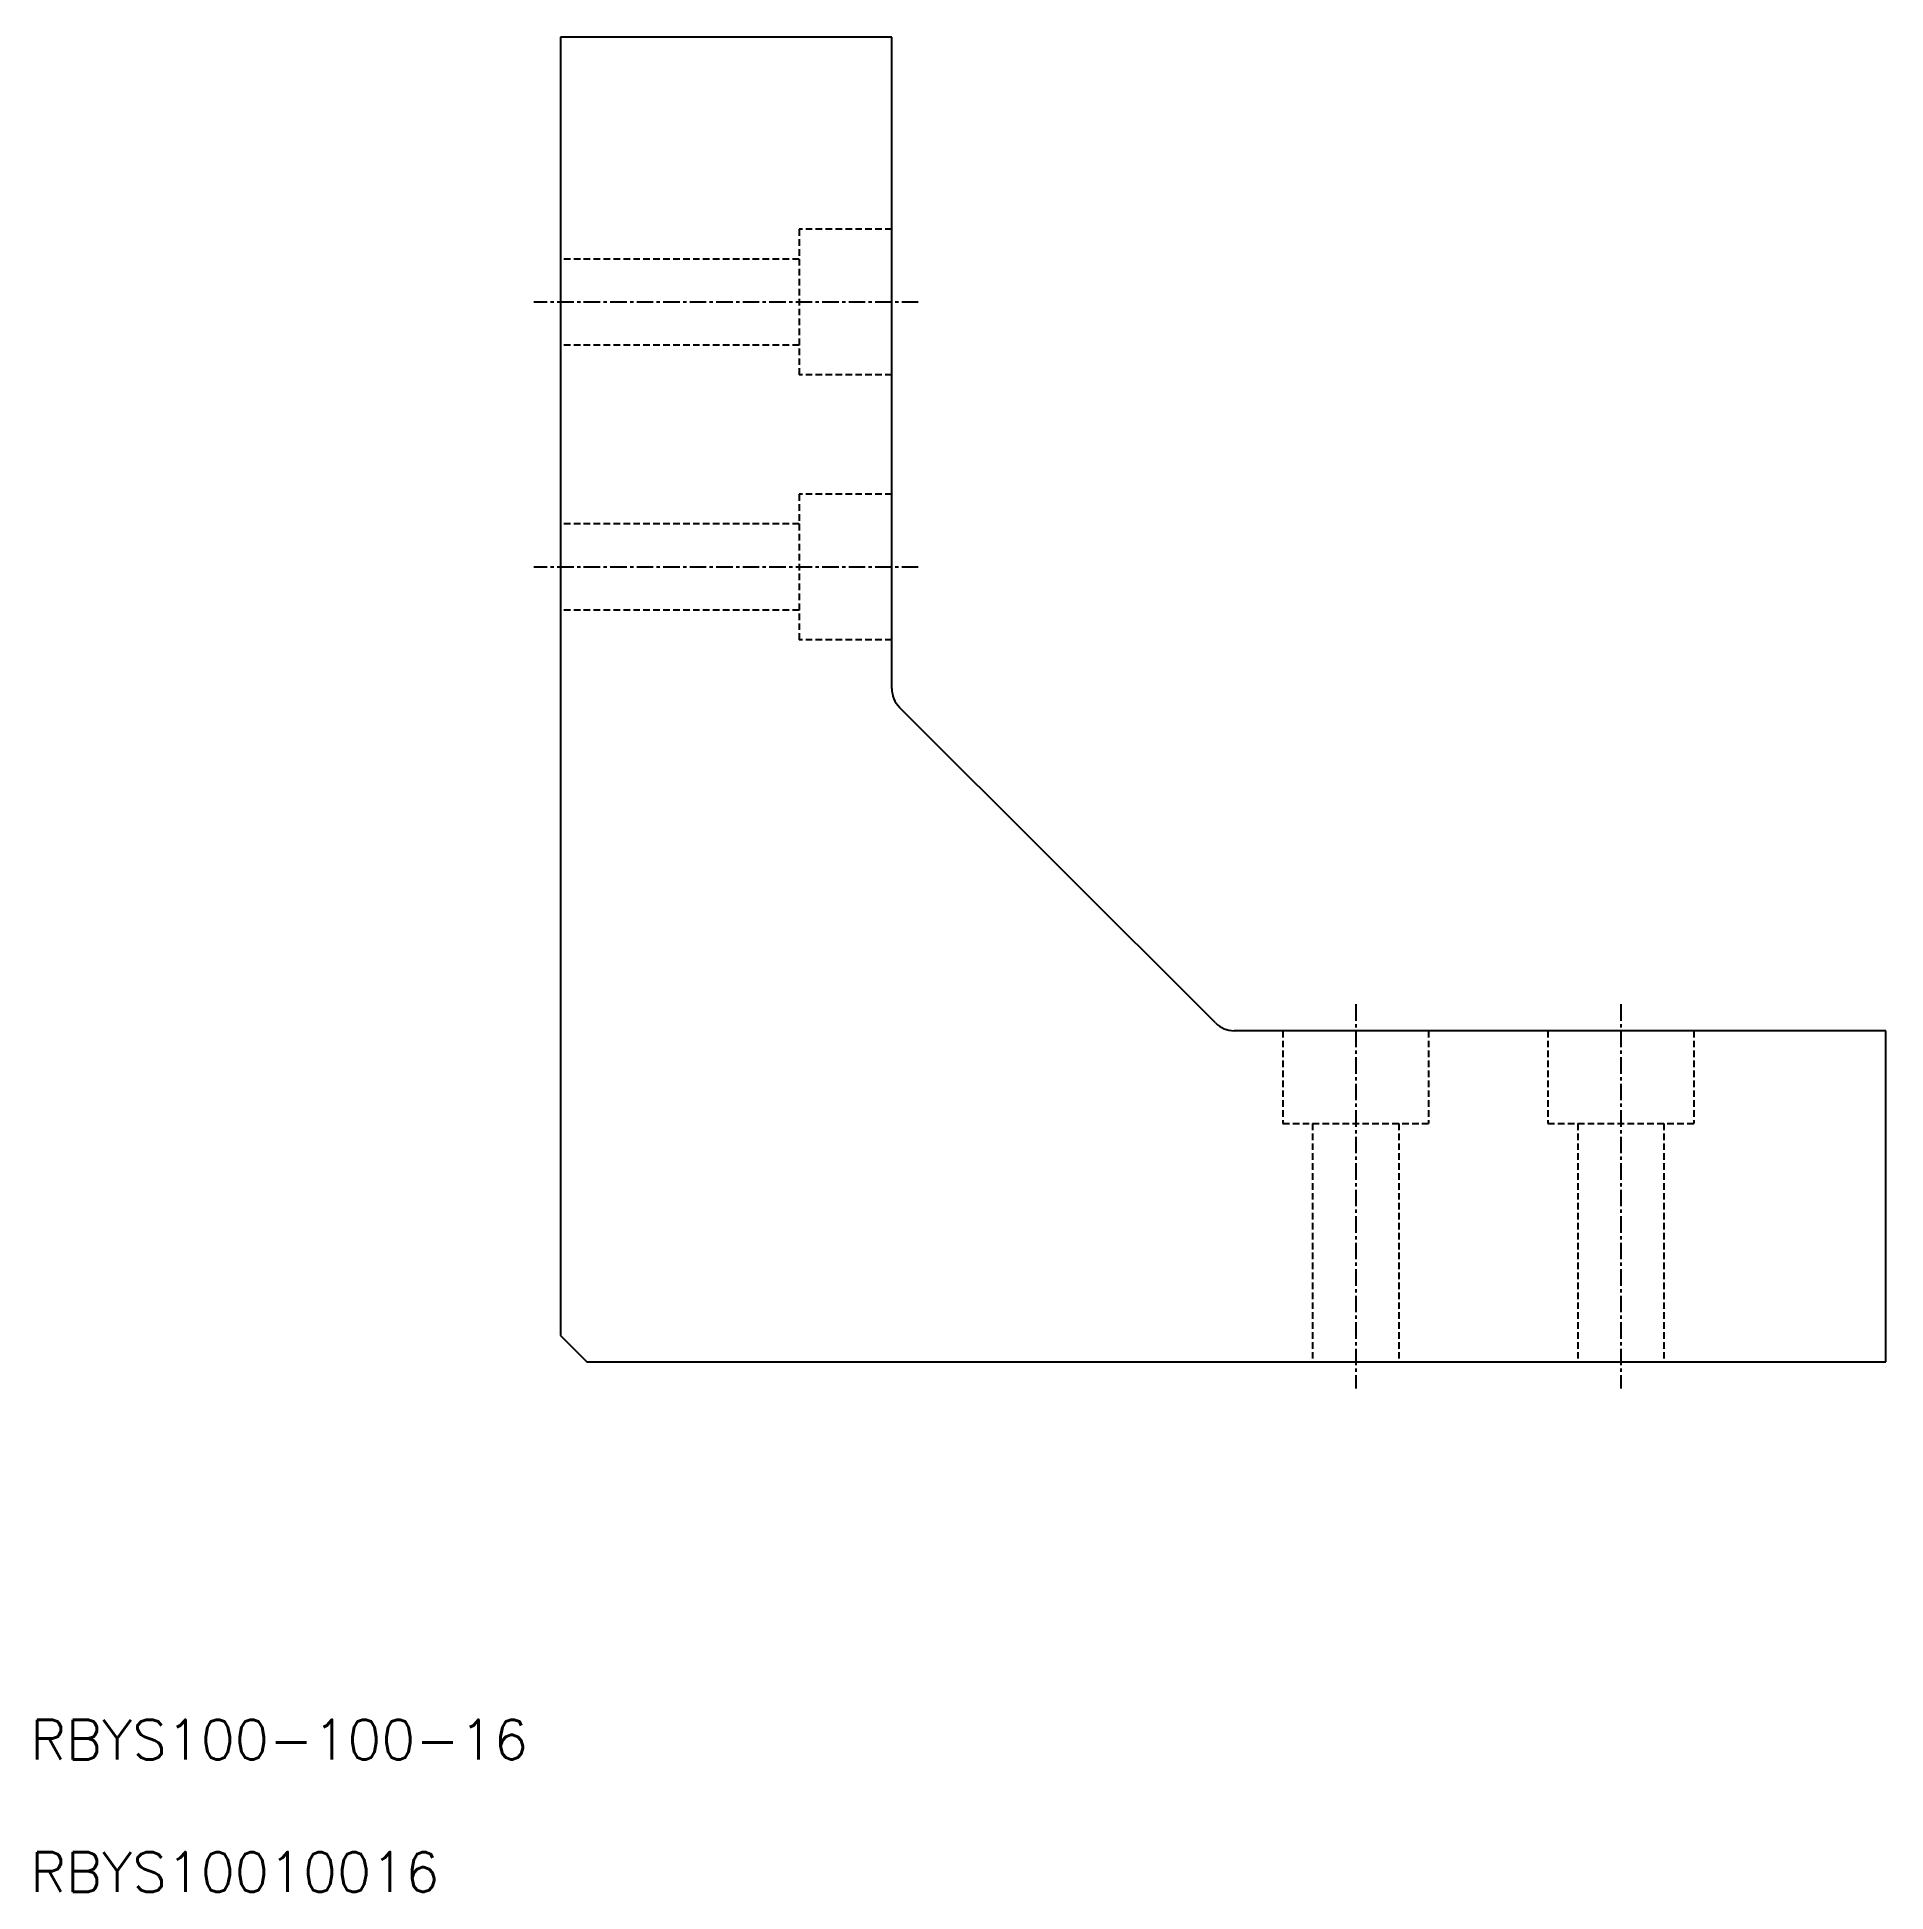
# Model space of a CAD drawing. Extents: x 11 to 150, y 10 to 150.
import ezdxf

# ---------------------------------------------------------------- set-up
doc = ezdxf.new("R2010")
doc.units = 0
doc.linetypes.add('CENTER', pattern=[2, 1.25, -0.25, 0.25, -0.25])
doc.linetypes.add('DASHED', pattern=[0.75, 0.5, -0.25])
doc.layers.get('0').update_dxf_attribs({"linetype": 'CONTINUOUS'})
doc.layers.add('CENTER', color=1, linetype='CENTER')
doc.styles.get("Standard").update_dxf_attribs({"font": 'txt.shx'})

msp = doc.modelspace()

# ---------------------------------------------------------------- linework, layer by layer
at = {"color": 7, "linetype": 'CONTINUOUS'}
for p, q in [((50, 150), (50, 52)), ((75, 150), (50, 150)), ((75, 100.83), (75, 150)), ((99.41, 75.59), (75.59, 99.41)), ((150, 75), (100.83, 75)), ((150, 50), (150, 75)), ((50, 52), (52, 50)), ((52, 50), (150, 50))]:
    msp.add_line(p, q, dxfattribs=at)
at = {"color": 3, "linetype": 'DASHED'}
for p, q in [((75, 135.5), (68, 135.5)), ((68, 135.5), (68, 124.5)), ((68, 133.25), (50, 133.25)), ((68, 126.75), (50, 126.75)), ((75, 124.5), (68, 124.5)), ((75, 115.5), (68, 115.5)), ((68, 115.5), (68, 104.5)), ((68, 113.25), (50, 113.25)), ((68, 106.75), (50, 106.75)), ((75, 104.5), (68, 104.5)), ((104.5, 75), (104.5, 68)), ((115.5, 75), (115.5, 68)), ((124.5, 75), (124.5, 68)), ((135.5, 75), (135.5, 68)), ((104.5, 68), (115.5, 68)), ((106.75, 68), (106.75, 50)), ((113.25, 68), (113.25, 50)), ((124.5, 68), (135.5, 68)), ((126.75, 68), (126.75, 50)), ((133.25, 68), (133.25, 50))]:
    msp.add_line(p, q, dxfattribs=at)
at = {"color": 7, "linetype": 'CONTINUOUS'}
for centre, start, end in [((77, 100.83), 180, 225), ((100.83, 77), 225, 270)]:
    msp.add_arc(centre, 2, start, end, dxfattribs=at)
at = {"layer": 'CENTER', "color": 1, "linetype": 'CENTER'}
for p, q in [((77, 130), (48, 130)), ((77, 110), (48, 110)), ((110, 77), (110, 48)), ((130, 77), (130, 48))]:
    msp.add_line(p, q, dxfattribs=at)

# ---------------------------------------------------------------- texts
at = {"color": 7, "linetype": 'CONTINUOUS'}
for s, p in [('RBYS100-100-16 ', (10, 20)), ('RBYS10010016 ', (10, 10))]:
    msp.add_text(s, height=3, dxfattribs=at).set_placement(p)

doc.saveas('drawing.dxf')
